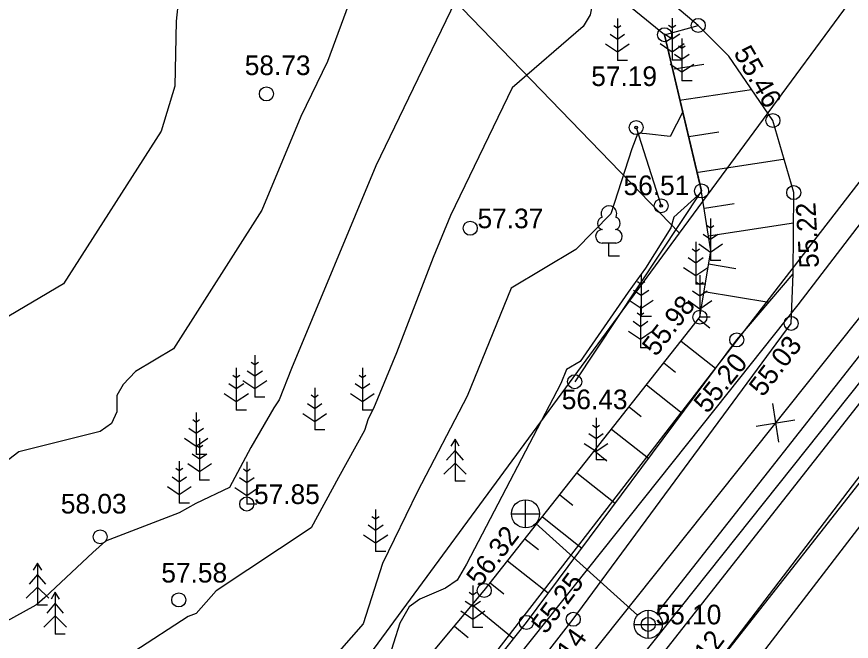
# Model space of a CAD drawing. Extents: x 641001 to 641402, y 6456421 to 6456796.
# Drawn here: x 641131.51 to 641161.23, y 6456602.33 to 6456624.59 of the extents above; entities that cross this region are included whole.
import ezdxf

# ---------------------------------------------------------------- set-up
doc = ezdxf.new("R2010")
doc.units = 0
for name, color, linetype in [('AED', 7, 'Continuous'), ('HORISONTAAL', 7, 'Continuous'), ('KAEV', 7, 'Continuous'), ('KKAEV', 7, 'Continuous'), ('KORGUS', 7, 'Continuous'), ('KPKAABEL', 7, 'Continuous'), ('KTRASS', 7, 'Continuous'), ('LIIKLUS', 7, 'Continuous'), ('MOOTPIIR', 7, 'Continuous'), ('MPOHULIIN', 7, 'Continuous'), ('PIIR', 7, 'Continuous'), ('PUU', 7, 'Continuous'), ('RELJEEF', 7, 'Continuous'), ('TEE', 7, 'Continuous'), ('VTRASS', 7, 'Continuous')]:
    doc.layers.add(name, color=color, linetype=linetype)

msp = doc.modelspace()

# ---------------------------------------------------------------- linework, layer by layer
at = {"layer": 'AED'}
msp.add_lwpolyline([(641154.58, 6456623.95), (641155.9, 6456618.38), (641151.38, 6456611.58)], dxfattribs=at)
at = {"layer": 'HORISONTAAL'}
for points in [[(641139.55, 6456636.79), (641139.78, 6456636.11), (641140.88, 6456634.61), (641142.06, 6456633.47), (641142.39, 6456632.79), (641143.08, 6456632.4), (641143.79, 6456631.43), (641144.75, 6456630.47), (641144.98, 6456630.03), (641144.94, 6456629.41), (641142.58, 6456622.99), (641141.63, 6456621.03), (641140.24, 6456617.69), (641137.09, 6456612.75), (641135.74, 6456611.94), (641135.3, 6456611.48), (641135.07, 6456611.09), (641135.07, 6456610.5), (641134.89, 6456610.09), (641134.48, 6456609.81), (641131.58, 6456609.08), (641130.29, 6456608.09), (641129.14, 6456607.05), (641127.85, 6456605.94)], [(641148.52, 6456628.89), (641147.29, 6456625.49), (641144.3, 6456619.27), (641141.29, 6456612.05), (641140.86, 6456610.93), (641140.67, 6456610.65), (641139.85, 6456609.24), (641139.09, 6456607.81), (641137.89, 6456607.24), (641137.3, 6456606.9), (641134.67, 6456605.89), (641134.22, 6456605.49), (641132.51, 6456603.89), (641132.23, 6456603.64), (641132.19, 6456603.61), (641128.63, 6456601.65)], [(641137.76, 6456626.61), (641137.47, 6456625.88), (641137.27, 6456625.23), (641137.19, 6456624.43), (641137.14, 6456622.12), (641136.65, 6456620.51), (641133.17, 6456615.07), (641128.49, 6456612.3)], [(641151.89, 6456626.28), (641152.03, 6456625.15), (641151.93, 6456624.66), (641151.68, 6456624.24), (641149.15, 6456622.06), (641146.96, 6456617.51), (641146.34, 6456616.01), (641145.03, 6456612.61), (641144.22, 6456610.62), (641144.03, 6456610.26), (641143.89, 6456609.84), (641142.97, 6456608.17)], [(641155.23, 6456621.2), (641154.78, 6456620.32), (641153.94, 6456620.42), (641153.63, 6456620.44), (641153.41, 6456619.88), (641152.67, 6456617.56), (641151.42, 6456616.29), (641149.12, 6456614.91), (641147.55, 6456611.07), (641145.78, 6456607.67), (641144.53, 6456605.1), (641143.85, 6456602.95), (641141.63, 6456600.42), (641139.61, 6456599.65), (641135.38, 6456596.89), (641133.12, 6456594.25), (641128.65, 6456591.57), (641128.04, 6456591.17), (641127.54, 6456591.06), (641126.38, 6456590.44)], [(641155.9, 6456618.34), (641154.91, 6456617.44), (641154.81, 6456617.06), (641153.9, 6456615.63), (641153.28, 6456614.77), (641151.58, 6456612.3), (641151.09, 6456612.01), (641150.89, 6456611.51), (641147.53, 6456605.07), (641147.19, 6456604.5), (641146.78, 6456604.22), (641145.86, 6456603.83), (641145.49, 6456603.55), (641145.15, 6456602.97), (641144.02, 6456599.41), (641143.62, 6456598.71)], [(641142.97, 6456608.17), (641142, 6456606.37), (641138.61, 6456604.13), (641137.9, 6456603.32), (641137.61, 6456603.21), (641133.75, 6456600.69), (641130.66, 6456598.51), (641129.59, 6456597.84), (641129.25, 6456597.6), (641128.07, 6456597.41), (641127.53, 6456597.32), (641127.34, 6456597.21), (641127.29, 6456597.22), (641125.7, 6456596.39), (641123.4, 6456595.15)]]:
    msp.add_lwpolyline(points, dxfattribs=at)
at = {"layer": 'KAEV'}
for p, q in [((641158.42, 6456610.8), (641158.64, 6456609.42)), ((641157.84, 6456610), (641159.22, 6456610.22))]:
    msp.add_line(p, q, dxfattribs=at)
at = {"layer": 'KKAEV'}
for p, q in [((641149.63, 6456606.37), (641149.63, 6456607.37)), ((641149.13, 6456606.87), (641150.13, 6456606.87)), ((641154, 6456602.43), (641154, 6456603.43)), ((641153.5, 6456602.93), (641154.5, 6456602.93))]:
    msp.add_line(p, q, dxfattribs=at)
for centre in [(641149.63, 6456606.87), (641154, 6456602.93)]:
    msp.add_circle(centre, 0.5, dxfattribs=at)
at = {"layer": 'KORGUS'}
for centre in [(641155.78, 6456624.28), (641154.58, 6456623.95), (641140.4, 6456621.84), (641158.44, 6456620.89), (641155.9, 6456618.38), (641159.18, 6456618.32), (641147.66, 6456617.05), (641155.84, 6456613.88), (641159.09, 6456613.66), (641157.15, 6456613.07), (641151.38, 6456611.58), (641139.7, 6456607.22), (641134.48, 6456606.05), (641148.16, 6456604.14), (641137.28, 6456603.8), (641151.33, 6456603.11), (641149.66, 6456603), (641154, 6456602.93)]:
    msp.add_circle(centre, 0.25, dxfattribs=at)
at = {"layer": 'KPKAABEL'}
msp.add_lwpolyline([(641114.5, 6456556.66), (641117.07, 6456559.93), (641123.32, 6456568.16), (641126.96, 6456572.95), (641130.36, 6456577.43), (641147.85, 6456599.87), (641156.38, 6456610.6), (641159.34, 6456614.32), (641175.11, 6456634.93), (641178.31, 6456639.12), (641195.84, 6456662.99), (641198.46, 6456666.29)], dxfattribs=at)
at = {"layer": 'KTRASS'}
for p, q in [((641154.31, 6456603.32), (641178.4, 6456633.99)), ((641150, 6456606.53), (641153.62, 6456603.26))]:
    msp.add_line(p, q, dxfattribs=at)
for points in [[(641200.64, 6456664.63), (641168.04, 6456622.06), (641131.86, 6456576.61), (641114.09, 6456554.33)], [(641201.86, 6456663.53), (641188.79, 6456646.51), (641178.37, 6456633.1), (641167.6, 6456619.19), (641153.64, 6456601.64), (641144.76, 6456589.58), (641134.9, 6456577.06), (641125.83, 6456564.99), (641116.49, 6456553.18)], [(641202.38, 6456663.4), (641179.06, 6456633.14), (641154.4, 6456601.75), (641145.12, 6456589.28), (641135.26, 6456576.77), (641129.17, 6456568.62), (641123.05, 6456560.61), (641116.72, 6456552.7)]]:
    msp.add_lwpolyline(points, dxfattribs=at)
at = {"layer": 'LIIKLUS'}
msp.add_line((641153.57, 6456620.64), (641154.46, 6456617.85), dxfattribs=at)
for centre, radius in [((641153.57, 6456620.64), 0.25), ((641153.57, 6456620.64), 0.05), ((641154.46, 6456617.85), 0.25), ((641154.46, 6456617.85), 0.05)]:
    msp.add_circle(centre, radius, dxfattribs=at)
at = {"layer": 'MOOTPIIR'}
msp.add_lwpolyline([(641058.58, 6456637.59), (641137.76, 6456715.6), (641203.63, 6456661.24), (641121.55, 6456554.4), (641065.03, 6456596.72)], close=True, dxfattribs=at)
at = {"layer": 'MPOHULIIN'}
msp.add_lwpolyline([(641197.81, 6456665.96), (641177.43, 6456639.32), (641147.27, 6456600.25), (641115.68, 6456560.03), (641112.06, 6456555.42)], dxfattribs=at)
at = {"layer": 'PIIR'}
msp.add_lwpolyline([(641129.55, 6456582.08), (641155.11, 6456616.87), (641078.03, 6456696.63), (641000.58, 6456623), (641077.24, 6456572.31)], close=True, dxfattribs=at)
msp.add_lwpolyline([(641129.55, 6456582.08), (641155.11, 6456616.87), (641164.12, 6456629.12), (641189.88, 6456664.18), (641195.07, 6456671.12)], dxfattribs=at)
at = {"layer": 'PUU'}
for p, q in [((641152.9, 6456624.53), (641152.9, 6456623.03)), ((641154.85, 6456624.54), (641154.85, 6456623.04)), ((641152.9, 6456624.18), (641152.78, 6456624.26)), ((641153.02, 6456624.26), (641152.9, 6456624.18)), ((641154.85, 6456624.19), (641154.72, 6456624.28)), ((641154.98, 6456624.28), (641154.85, 6456624.19)), ((641152.9, 6456623.78), (641152.64, 6456623.96)), ((641153.16, 6456623.96), (641152.9, 6456623.78)), ((641154.85, 6456623.79), (641154.58, 6456623.97)), ((641155.12, 6456623.97), (641154.85, 6456623.79)), ((641152.48, 6456623.62), (641152.9, 6456623.34)), ((641152.9, 6456623.34), (641153.32, 6456623.62)), ((641154.42, 6456623.63), (641154.85, 6456623.34)), ((641154.85, 6456623.34), (641155.28, 6456623.63)), ((641155.2, 6456623.46), (641155.08, 6456623.54)), ((641155.2, 6456623.81), (641155.2, 6456622.31)), ((641155.32, 6456623.54), (641155.2, 6456623.46)), ((641155.2, 6456623.06), (641154.94, 6456623.24)), ((641155.46, 6456623.24), (641155.2, 6456623.06)), ((641153.26, 6456623.03), (641152.9, 6456623.03)), ((641155.21, 6456623.04), (641154.85, 6456623.04)), ((641154.78, 6456622.9), (641155.2, 6456622.62)), ((641155.2, 6456622.62), (641155.62, 6456622.9)), ((641155.56, 6456622.31), (641155.2, 6456622.31)), ((641156.22, 6456617.4), (641156.22, 6456615.9)), ((641156.22, 6456617.05), (641156.1, 6456617.14)), ((641156.34, 6456617.14), (641156.22, 6456617.05)), ((641156.22, 6456616.65), (641155.96, 6456616.83)), ((641156.48, 6456616.83), (641156.22, 6456616.65)), ((641152.84, 6456616.52), (641152.36, 6456616.52)), ((641152.6, 6456616.05), (641152.6, 6456616.52)), ((641155.69, 6456616.56), (641155.69, 6456615.06)), ((641155.8, 6456616.49), (641156.22, 6456616.2)), ((641156.22, 6456616.2), (641156.64, 6456616.49)), ((641155.69, 6456616.21), (641155.56, 6456616.3)), ((641155.82, 6456616.3), (641155.69, 6456616.21)), ((641152.98, 6456616.05), (641152.6, 6456616.05)), ((641155.69, 6456615.81), (641155.42, 6456615.99)), ((641155.96, 6456615.99), (641155.69, 6456615.81)), ((641156.58, 6456615.9), (641156.22, 6456615.9)), ((641155.26, 6456615.65), (641155.69, 6456615.36)), ((641155.69, 6456615.36), (641156.12, 6456615.65)), ((641153.75, 6456615.4), (641153.75, 6456613.9)), ((641155.84, 6456615.38), (641155.84, 6456613.88)), ((641153.75, 6456615.05), (641153.62, 6456615.14)), ((641153.88, 6456615.14), (641153.75, 6456615.05)), ((641156.05, 6456615.06), (641155.69, 6456615.06)), ((641155.84, 6456615.03), (641155.72, 6456615.12)), ((641155.96, 6456615.12), (641155.84, 6456615.03)), ((641153.75, 6456614.65), (641153.48, 6456614.83)), ((641154.02, 6456614.83), (641153.75, 6456614.65)), ((641155.84, 6456614.63), (641155.58, 6456614.81)), ((641156.1, 6456614.81), (641155.84, 6456614.63)), ((641153.32, 6456614.49), (641153.75, 6456614.2)), ((641153.75, 6456614.2), (641154.18, 6456614.49)), ((641155.42, 6456614.47), (641155.84, 6456614.18)), ((641155.84, 6456614.18), (641156.26, 6456614.47)), ((641153.72, 6456613.94), (641153.6, 6456614.02)), ((641153.72, 6456614.29), (641153.72, 6456612.79)), ((641153.84, 6456614.02), (641153.72, 6456613.94)), ((641153.72, 6456613.54), (641153.46, 6456613.72)), ((641153.98, 6456613.72), (641153.72, 6456613.54)), ((641154.11, 6456613.9), (641153.75, 6456613.9)), ((641156.2, 6456613.88), (641155.84, 6456613.88)), ((641153.3, 6456613.38), (641153.72, 6456613.1)), ((641153.72, 6456613.1), (641154.14, 6456613.38)), ((641139.99, 6456612.53), (641139.99, 6456611.03)), ((641154.08, 6456612.79), (641153.72, 6456612.79)), ((641139.99, 6456612.18), (641139.86, 6456612.26)), ((641140.12, 6456612.26), (641139.99, 6456612.18)), ((641139.33, 6456612.07), (641139.33, 6456610.57)), ((641139.99, 6456611.78), (641139.72, 6456611.96)), ((641140.26, 6456611.96), (641139.99, 6456611.78)), ((641143.82, 6456612.07), (641143.82, 6456610.57)), ((641139.33, 6456611.72), (641139.2, 6456611.8)), ((641139.46, 6456611.8), (641139.33, 6456611.72)), ((641143.82, 6456611.72), (641143.7, 6456611.8)), ((641143.94, 6456611.8), (641143.82, 6456611.72)), ((641139.33, 6456611.32), (641139.06, 6456611.5)), ((641139.6, 6456611.5), (641139.33, 6456611.32)), ((641139.56, 6456611.62), (641139.99, 6456611.34)), ((641139.99, 6456611.34), (641140.42, 6456611.62)), ((641142.12, 6456611.36), (641142.12, 6456609.86)), ((641143.82, 6456611.32), (641143.56, 6456611.5)), ((641144.08, 6456611.5), (641143.82, 6456611.32)), ((641138.9, 6456611.16), (641139.33, 6456610.88)), ((641139.33, 6456610.88), (641139.76, 6456611.16)), ((641142.12, 6456611.01), (641142, 6456611.1)), ((641142.24, 6456611.1), (641142.12, 6456611.01)), ((641143.4, 6456611.16), (641143.82, 6456610.88)), ((641143.82, 6456610.88), (641144.24, 6456611.16)), ((641140.35, 6456611.03), (641139.99, 6456611.03)), ((641142.12, 6456610.61), (641141.86, 6456610.79)), ((641142.38, 6456610.79), (641142.12, 6456610.61)), ((641137.9, 6456610.48), (641137.9, 6456608.98)), ((641139.69, 6456610.57), (641139.33, 6456610.57)), ((641141.7, 6456610.45), (641142.12, 6456610.16)), ((641142.12, 6456610.16), (641142.54, 6456610.45)), ((641144.18, 6456610.57), (641143.82, 6456610.57)), ((641137.9, 6456610.13), (641137.78, 6456610.22)), ((641138.02, 6456610.22), (641137.9, 6456610.13)), ((641152.14, 6456610.29), (641152.14, 6456608.79)), ((641137.9, 6456609.73), (641137.64, 6456609.91)), ((641138.16, 6456609.91), (641137.9, 6456609.73)), ((641142.48, 6456609.86), (641142.12, 6456609.86)), ((641152.14, 6456609.94), (641152.02, 6456610.02)), ((641152.26, 6456610.02), (641152.14, 6456609.94)), ((641137.48, 6456609.57), (641137.9, 6456609.28)), ((641137.9, 6456609.28), (641138.32, 6456609.57)), ((641138.02, 6456609.57), (641138.02, 6456608.07)), ((641152.14, 6456609.54), (641151.88, 6456609.72)), ((641152.4, 6456609.72), (641152.14, 6456609.54)), ((641138.02, 6456609.22), (641137.9, 6456609.3)), ((641138.14, 6456609.3), (641138.02, 6456609.22)), ((641147.12, 6456609.53), (641146.97, 6456609.28)), ((641147.27, 6456609.28), (641147.12, 6456609.53)), ((641147.12, 6456609.53), (641147.12, 6456608.03)), ((641151.72, 6456609.38), (641152.14, 6456609.1)), ((641152.14, 6456609.1), (641152.56, 6456609.38)), ((641138.02, 6456608.82), (641137.76, 6456609)), ((641138.26, 6456608.98), (641137.9, 6456608.98)), ((641138.28, 6456609), (641138.02, 6456608.82)), ((641147.12, 6456609.13), (641146.82, 6456608.78)), ((641147.42, 6456608.78), (641147.12, 6456609.13)), ((641137.3, 6456608.75), (641137.3, 6456607.25)), ((641137.6, 6456608.66), (641138.02, 6456608.38)), ((641138.02, 6456608.38), (641138.44, 6456608.66)), ((641139.7, 6456608.72), (641139.7, 6456607.22)), ((641147.12, 6456608.68), (641146.72, 6456608.28)), ((641147.52, 6456608.28), (641147.12, 6456608.68)), ((641152.5, 6456608.79), (641152.14, 6456608.79)), ((641137.3, 6456608.4), (641137.18, 6456608.48)), ((641137.42, 6456608.48), (641137.3, 6456608.4)), ((641139.7, 6456608.37), (641139.58, 6456608.46)), ((641139.82, 6456608.46), (641139.7, 6456608.37)), ((641137.3, 6456608), (641137.04, 6456608.18)), ((641137.56, 6456608.18), (641137.3, 6456608)), ((641138.38, 6456608.07), (641138.02, 6456608.07)), ((641139.7, 6456607.97), (641139.44, 6456608.15)), ((641139.96, 6456608.15), (641139.7, 6456607.97)), ((641136.88, 6456607.84), (641137.3, 6456607.56)), ((641137.3, 6456607.56), (641137.72, 6456607.84)), ((641139.28, 6456607.81), (641139.7, 6456607.52)), ((641139.7, 6456607.52), (641140.12, 6456607.81)), ((641147.48, 6456608.03), (641147.12, 6456608.03)), ((641137.66, 6456607.25), (641137.3, 6456607.25)), ((641140.06, 6456607.22), (641139.7, 6456607.22)), ((641144.29, 6456607.03), (641144.29, 6456605.53)), ((641144.29, 6456606.68), (641144.16, 6456606.76)), ((641144.42, 6456606.76), (641144.29, 6456606.68)), ((641144.29, 6456606.28), (641144.02, 6456606.46)), ((641144.56, 6456606.46), (641144.29, 6456606.28)), ((641143.86, 6456606.12), (641144.29, 6456605.84)), ((641144.29, 6456605.84), (641144.72, 6456606.12)), ((641144.65, 6456605.53), (641144.29, 6456605.53)), ((641132.25, 6456605.11), (641132.1, 6456604.86)), ((641132.4, 6456604.86), (641132.25, 6456605.11)), ((641132.25, 6456605.11), (641132.25, 6456603.61)), ((641132.25, 6456604.71), (641131.95, 6456604.36)), ((641132.55, 6456604.36), (641132.25, 6456604.71)), ((641132.25, 6456604.26), (641131.85, 6456603.86)), ((641132.65, 6456603.86), (641132.25, 6456604.26)), ((641147.75, 6456604.32), (641147.75, 6456602.82)), ((641132.88, 6456604.08), (641132.73, 6456603.83)), ((641133.03, 6456603.83), (641132.88, 6456604.08)), ((641132.88, 6456604.08), (641132.88, 6456602.58)), ((641147.75, 6456603.97), (641147.62, 6456604.06)), ((641147.88, 6456604.06), (641147.75, 6456603.97)), ((641132.61, 6456603.61), (641132.25, 6456603.61)), ((641132.88, 6456603.68), (641132.58, 6456603.33)), ((641133.18, 6456603.33), (641132.88, 6456603.68)), ((641147.75, 6456603.57), (641147.48, 6456603.75)), ((641148.02, 6456603.75), (641147.75, 6456603.57)), ((641147.32, 6456603.41), (641147.75, 6456603.12)), ((641147.75, 6456603.12), (641148.18, 6456603.41)), ((641132.88, 6456603.23), (641132.48, 6456602.83)), ((641133.28, 6456602.83), (641132.88, 6456603.23)), ((641148.11, 6456602.82), (641147.75, 6456602.82)), ((641133.24, 6456602.58), (641132.88, 6456602.58))]:
    msp.add_line(p, q, dxfattribs=at)
for centre, radius, start, end in [((641152.6, 6456617.57), 0.277, 332.5799, 207.4201), ((641152.43, 6456617.223), 0.233, 109.0217, 253.1415), ((641152.77, 6456617.223), 0.233, 286.8508, 70.9859), ((641152.363, 6456616.762), 0.238, 90.0016, 269.3953), ((641152.837, 6456616.762), 0.238, 270.6047, 89.9984)]:
    msp.add_arc(centre, radius, start, end, dxfattribs=at)
at = {"layer": 'RELJEEF'}
for p, q in [((641154.58, 6456623.95), (641155.78, 6456624.28)), ((641154.92, 6456622.73), (641155.98, 6456622.9)), ((641155.11, 6456621.61), (641157.68, 6456622)), ((641155.45, 6456620.32), (641156.51, 6456620.49)), ((641155.78, 6456619.05), (641158.8, 6456619.51)), ((641156, 6456617.76), (641157.06, 6456617.93)), ((641156.15, 6456616.78), (641159.17, 6456617.24)), ((641156.15, 6456615.78), (641157.12, 6456615.62)), ((641155.99, 6456614.8), (641158.3, 6456614.42)), ((641155.79, 6456613.82), (641156.19, 6456613.5)), ((641155.17, 6456613.03), (641156.4, 6456612.06)), ((641154.55, 6456612.25), (641154.97, 6456611.92)), ((641153.94, 6456611.47), (641155.21, 6456610.46)), ((641153.32, 6456610.68), (641153.75, 6456610.34)), ((641152.69, 6456609.89), (641154.01, 6456608.85)), ((641152.08, 6456609.11), (641152.52, 6456608.76)), ((641151.46, 6456608.33), (641152.82, 6456607.25)), ((641150.85, 6456607.55), (641151.31, 6456607.18)), ((641150.23, 6456606.76), (641151.63, 6456605.65)), ((641149.61, 6456605.98), (641150.09, 6456605.6)), ((641148.99, 6456605.19), (641150.44, 6456604.05)), ((641148.37, 6456604.41), (641148.86, 6456604.02)), ((641147.74, 6456603.63), (641149.2, 6456602.42)), ((641147.1, 6456602.87), (641147.59, 6456602.46))]:
    msp.add_line(p, q, dxfattribs=at)
for points in [[(641154.58, 6456623.95), (641142.81, 6456633.55), (641139.06, 6456637.28)], [(641121.49, 6456573.79), (641126.44, 6456573.74), (641142.74, 6456594.28), (641149.66, 6456603), (641157.15, 6456613.07), (641159.16, 6456615.42), (641159.18, 6456618.32), (641158.44, 6456620.89), (641156.87, 6456623.19), (641155.78, 6456624.28)], [(641121.49, 6456573.79), (641126.2, 6456576.3), (641129.49, 6456580.01), (641134.16, 6456586.39), (641141.54, 6456596.21), (641148.16, 6456604.14), (641155.84, 6456613.88), (641156.23, 6456616.24), (641155.89, 6456618.42), (641154.58, 6456623.95)]]:
    msp.add_lwpolyline(points, dxfattribs=at)
at = {"layer": 'TEE'}
for points in [[(641120.97, 6456555.94), (641129.79, 6456567.29), (641138.52, 6456578.66), (641147.57, 6456590.04), (641155.34, 6456600.1), (641163.61, 6456610.63), (641176.86, 6456627.68), (641186.52, 6456640.74), (641194.86, 6456651.47), (641201.47, 6456660.07)], [(641159.16, 6456615.42), (641159.18, 6456618.32), (641158.44, 6456620.89), (641156.87, 6456623.19), (641155.78, 6456624.28), (641145.19, 6456633.23), (641144.56, 6456633.35), (641141.28, 6456636.4), (641134.66, 6456643.59), (641132.71, 6456644.82)], [(641151.33, 6456603.11), (641159.09, 6456613.66), (641159.16, 6456615.42)], [(641116.93, 6456559.02), (641125.65, 6456570.21), (641135.19, 6456582.38), (641143.73, 6456593.33), (641151.33, 6456603.11)]]:
    msp.add_lwpolyline(points, dxfattribs=at)
at = {"layer": 'VTRASS'}
msp.add_line((641128.66, 6456565.19), (641200.03, 6456658.59), dxfattribs=at)

# ---------------------------------------------------------------- texts
at = {"layer": 'KORGUS'}
for s, rotation, p in [(' 55.46', 299.8064, (641156.89, 6456623.53)), (' 55.22', 93.3215, (641160.1, 6456615.39)), (' 55.98', 52.3783, (641154.12, 6456612.24)), (' 55.03', 52.6738, (641157.93, 6456610.8)), (' 55.20', 51.0441, (641155.94, 6456610.21)), (' 56.32', 52.6242, (641147.86, 6456604.02)), (' 55.25', 53.4711, (641150.19, 6456602.34)), (' 55.14', 54.7824, (641150.35, 6456600.34)), (' 55.12', 52.7948, (641155.18, 6456600.3))]:
    msp.add_text(s, height=0.7, rotation=rotation, dxfattribs=at).set_placement(p)
for s, p in [(' 58.73', (641139.37, 6456622.51)), (' 57.19', (641151.71, 6456622.12)), (' 56.51', (641152.86, 6456618.23)), (' 57.37', (641147.66, 6456617.05)), (' 56.43', (641150.66, 6456610.6)), (' 57.85', (641139.7, 6456607.22)), (' 58.03', (641132.82, 6456606.88)), (' 57.58', (641136.4, 6456604.42)), (' 55.10', (641154, 6456602.93))]:
    msp.add_text(s, height=0.7, dxfattribs=at).set_placement(p)

doc.saveas('drawing.dxf')
